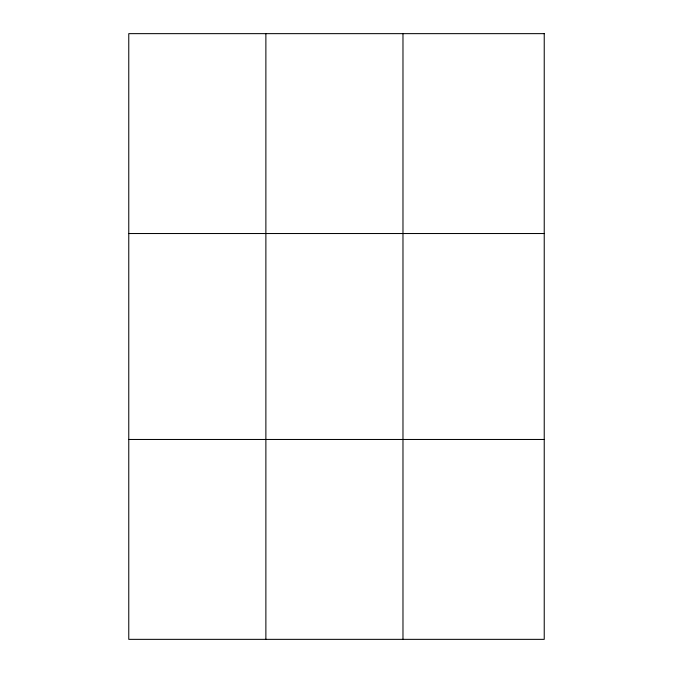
<?xml version="1.0" encoding="UTF-8"?>
<svg xmlns="http://www.w3.org/2000/svg" width="673" height="673" viewBox="0 0 673 673"><rect width="100%" height="100%" fill="white"/><g stroke="black" fill="none" stroke-linecap="round" stroke-linejoin="round"><path stroke-width="1.01" d="M265.877 33.65L265.877 639.35M402.976 33.65L402.976 639.35M128.77 233.531L544.23 233.531M128.77 439.469L544.23 439.469M544.23 33.65L128.77 33.65L128.77 639.35L544.23 639.35L544.23 33.65"/></g></svg>
